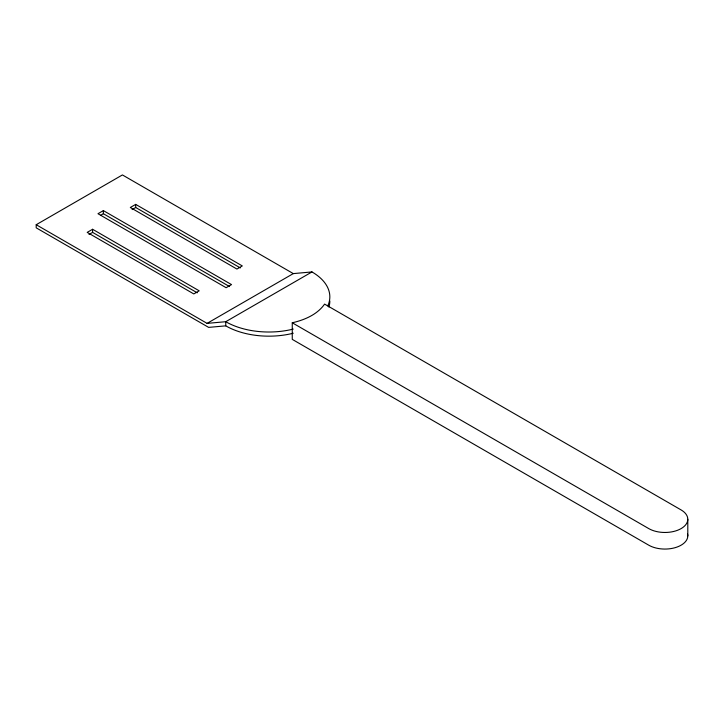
<?xml version="1.0" encoding="UTF-8"?>
<svg xmlns="http://www.w3.org/2000/svg" width="724" height="724" viewBox="0 0 724 724"><rect width="100%" height="100%" fill="white"/><g stroke="black" fill="none" stroke-linecap="round" stroke-linejoin="round"><path stroke-width="1.09" d="M293.247 333.23A60.97 35.195 0 0 1 225.752 325.854L208.639 327.384L36.2 227.825L36.2 224.721L122.419 174.937L293.301 273.6L311.972 271.934A60.97 35.195 0 0 1 327.755 305.926M103.369 210.603L97.975 213.716L226.141 287.709L231.526 284.595L103.369 210.603L103.369 213.716L229.571 286.577M100.672 215.272L103.369 213.716M92.591 229.273L87.197 232.386L193.806 293.935L199.2 290.822L92.591 229.273L92.591 232.386L197.245 292.804M135.696 204.385L130.311 207.489L236.92 269.047L242.305 265.934L135.696 204.385L135.696 207.489L240.35 267.916M88.998 234.458L92.591 232.386M132.103 209.571L135.696 207.489M36.2 224.721L207.082 323.375L293.301 273.6M311.972 271.934L225.752 321.709L207.082 323.375M292.261 322.777C304.415 320.017 317.266 314.605 324.596 304.107L681.103 509.931A22.86 13.204 0 0 1 681.103 528.601A22.86 13.204 0 0 1 648.767 528.601L292.261 322.777L292.261 339.366L648.767 545.199A22.86 13.204 0 0 0 675.049 547.697A22.86 13.204 0 0 0 687.601 534.14M687.8 519.271L687.8 535.86M225.752 325.854L225.752 321.709A60.97 35.195 0 0 0 293.247 329.076M329.827 300.967A60.97 35.195 0 0 1 328.904 307.085"/></g></svg>
